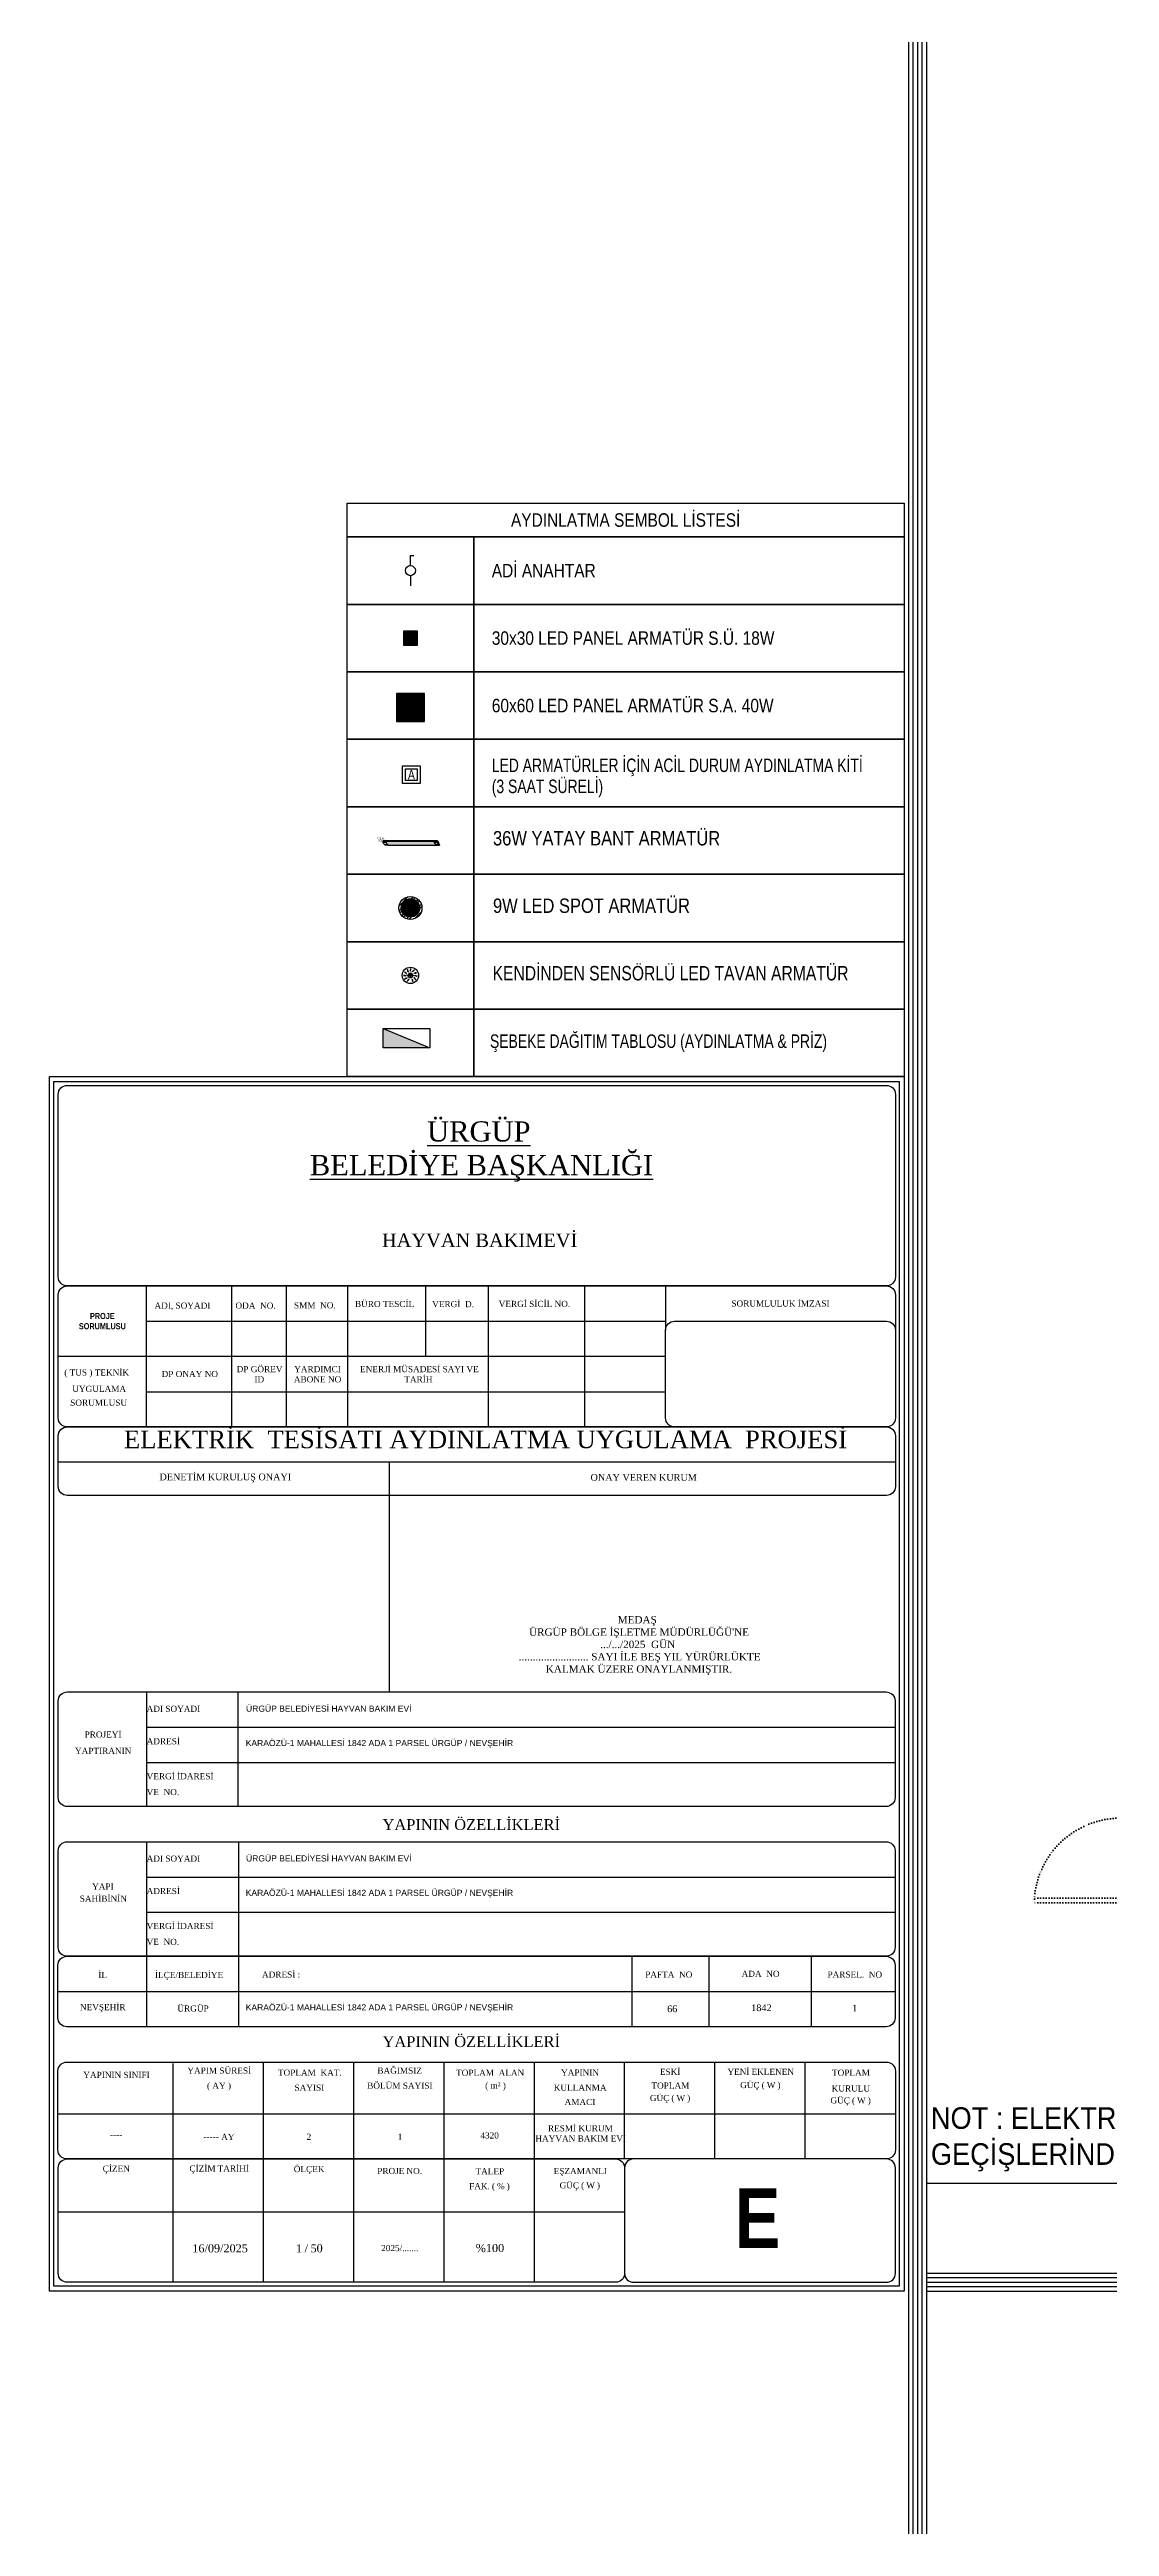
# Model space of a CAD drawing. Header units: millimetres. Extents: x 2046 to 14753, y 2361 to 29276.
# Drawn here: x 2046 to 3224, y 22950 to 25704 of the extents above; entities that cross this region are included whole.
import ezdxf
from ezdxf.enums import TextEntityAlignment as Align

# ---------------------------------------------------------------- set-up
doc = ezdxf.new("R2010")
doc.units = ezdxf.units.MM
doc.linetypes.add('ACAD_ISO07W100', pattern=[3, 0, -3])
for name, color, linetype, lineweight in [('A.O. DUVAR', 7, 'Continuous', 50), ('MYSEMBOL', 3, 'Continuous', 25), ('TOPRAKLAMA', 44, 'Continuous', 18), ('yazi', 251, 'Continuous', 25)]:
    doc.layers.add(name, color=color, linetype=linetype, lineweight=lineweight)
for name, color, linetype in [('aydınlatma', 3, 'Continuous'), ('Elektrik Yazı', 7, 'Continuous'), ('MYAYDINLATMA', 3, 'Continuous'), ('MYYAZI', 3, 'Continuous')]:
    doc.layers.add(name, color=color, linetype=linetype)
doc.styles.add('Elektrik Yazı', font='times.ttf')
doc.styles.add('MY01', font='ARIALN.TTF', dxfattribs={"height": 10})
doc.styles.add('UNIVCH', font='arial.ttf', dxfattribs={"width": 0.7, "height": 70})

# ---------------------------------------------------------------- blocks, each defined once
blk = doc.blocks.new('KİT3050')
at = {"layer": 'MYSEMBOL', "color": 4}
blk.add_lwpolyline([(-10.5, 10.5), (10.5, 10.5), (10.5, -10.5), (-10.5, -10.5), (-10.5, 10.5)], dxfattribs=at)
blk.add_lwpolyline([(-7, 7), (7, 7), (7, -7), (-7, -7)], close=True, dxfattribs=at)
at = {"layer": 'MYYAZI', "color": 1, "style": 'MY01', "width": 0.95}
blk.add_text('A', height=11.2, dxfattribs=at).set_placement((0, 0, -98439.4), align=Align.MIDDLE_CENTER)
blk = doc.blocks.new('A$C22DC1020')
at = {"layer": 'MYSEMBOL', "color": 8}
for points in [[(0, 0), (150, 0), (150, -80), (0, -80)], [(150, 0), (660.4, 0), (660.4, -80), (150, -80)]]:
    blk.add_lwpolyline(points, close=True, dxfattribs=at)
blk = doc.blocks.new('A$C1EF35DDF')
at = {"layer": 'MYSEMBOL', "color": 8}
blk.add_lwpolyline([(0, 40), (660.4, 40), (660.4, 0), (0, 0)], close=True, dxfattribs=at)
blk = doc.blocks.new('IT')
at = {"layer": 'MYSEMBOL'}
blk.add_hatch(color=256, dxfattribs=at).paths.add_polyline_path([(-25.92, 21.384), (-25.92, 0), (25.92, 0)])
for p, q in [((-25.92, 21.384), (25.92, 21.384)), ((-25.92, 0), (-25.92, 21.384)), ((-25.92, 21.384), (25.92, 0)), ((25.92, 0), (-25.92, 0)), ((25.92, 21.384), (25.92, 0))]:
    blk.add_line(p, q, dxfattribs=at)
blk = doc.blocks.new('YATAY BANT ARMATÜR')
at = {"layer": 'aydınlatma'}
h = blk.add_hatch(color=256, dxfattribs=at)
h.set_gradient(color1=(255, 255, 255), tint=1)
h.paths.add_polyline_path([(-27.1, -0.9, 0.31552), (-24.6, -5.2), (28.9, -5.2, -0.31552), (26.4, -0.9)])
for p, q in [((-30.4, -0.9), (29.6, -0.9)), ((-30.3, -1.9), (-27.1, -1.9)), ((-29.1, -4.4), (-25.8, -4.4)), ((-24.6, -5.2), (32.2, -5.2)), ((26.4, -1.9), (29.7, -1.9)), ((27.7, -4.4), (30.9, -4.4))]:
    blk.add_line(p, q, dxfattribs=at)
blk.add_lwpolyline([(-27.1, -0.9, 0.31552), (-24.6, -5.2), (-27.8, -5.2, -0.31552), (-30.4, -0.9), (-30, 0), (30, 0)], format="xyb", dxfattribs=at)
blk.add_lwpolyline([(30, 0), (32.2, -5.2, -0.31552), (29.6, -0.9)], format="xyb", close=True, dxfattribs=at)
blk.add_arc((30.7, -1.3), 4.32, 175.5212, 245.5674, dxfattribs=at)
at = {"layer": 'aydınlatma', "style": 'UNIVCH', "width": 0.7}
for s, p in [('Y.B.A.', (-33.1, 2.5)), ('30W', (-33.1, -0.2))]:
    blk.add_text(s, height=2.47, dxfattribs=at).set_placement(p, align=Align.MIDDLE_CENTER)
blk = doc.blocks.new('ADİ')
at = {"layer": 'MYSEMBOL'}
for p, q in [((0, 24), (0, 36)), ((0, 36), (4, 36)), ((0, 12), (0, 0))]:
    blk.add_line(p, q, dxfattribs=at)
blk.add_circle((0, 18), 6, dxfattribs=at)
blk = doc.blocks.new('ÖZEL NOT')
at = {"layer": 'Elektrik Yazı', "insert": (0, 81.2), "char_height": 24, "width": 884.096, "attachment_point": 1, "style": 'UNIVCH'}
blk.add_mtext('{\\W0.9;NOT : ELEKTRİK TESİSATINDA KOLON VE BACA GEÇİŞLERİNDE TAVAN VEYA ZEMİN KULLANILACAKTIR}', dxfattribs=at)

msp = doc.modelspace()

# ---------------------------------------------------------------- hatches: boundary and pattern name
h = msp.add_hatch()
h.set_pattern_fill('ANSI32', color=256, scale=0.64, style=0)
h.set_pattern_definition([(45, (199.7256, 23115.3116), (-4.310523, 4.310523), []), (45, (202.5993, 23115.3116), (-4.310523, 4.310523), [])])
h.paths.add_polyline_path([(2433.92, 24749.651, 1), (2459.52, 24749.651, 1)])
h.paths.add_polyline_path([(2456.96, 24749.651, -1), (2436.48, 24749.651, -1)], flags=16)
h = msp.add_hatch(color=256)
h.set_gradient(color1=(206, 204, 230), color2=(152, 152, 204), tint=1)
h.paths.add_polyline_path([(2456.96, 24749.651, 1), (2436.48, 24749.651, 1)])
at = {"layer": 'aydınlatma'}
h = msp.add_hatch(color=256, dxfattribs=at)
h.set_gradient(color1=(255, 255, 255))
h.paths.add_polyline_path([(2439.47, 25056.901), (2439.47, 25042.401), (2453.97, 25042.401), (2453.97, 25056.901)])
h = msp.add_hatch(color=256, dxfattribs=at)
h.set_gradient(color1=(255, 255, 255))
h.paths.add_polyline_path([(2432.22, 24957.935), (2461.22, 24957.935), (2461.22, 24986.935), (2432.22, 24986.935)])
h = msp.add_hatch(color=256, dxfattribs=at)
h.set_gradient(color1=(255, 255, 0), color2=(241, 235, 31), tint=1)
h.paths.add_polyline_path([(2447.967, 24674.651, 1), (2445.472, 24674.651, 1)])

# ---------------------------------------------------------------- linework, layer by layer
for radius in [12.8, 10.24]:
    msp.add_circle((2446.72, 24749.651), radius)
at = {"layer": 'A.O. DUVAR', "linetype": 'ACAD_ISO07W100'}
for p, q in [((3234.033, 23648.858), (3140.033, 23648.858)), ((3234.033, 23643.858), (3140.033, 23643.858))]:
    msp.add_line(p, q, dxfattribs=at)
msp.add_arc((3236.265, 23641.627), 96.258, 91.360046, 178.672043, dxfattribs=at)
at = {"layer": 'aydınlatma'}
for points in [[(2438.97, 25057.401), (2438.97, 25041.901), (2454.47, 25041.901), (2454.47, 25057.401)], [(2439.47, 25056.901), (2439.47, 25042.401), (2453.97, 25042.401), (2453.97, 25056.901)], [(2431.22, 24987.935), (2431.22, 24956.935), (2462.22, 24956.935), (2462.22, 24987.935)], [(2432.22, 24986.935), (2432.22, 24957.935), (2461.22, 24957.935), (2461.22, 24986.935)]]:
    msp.add_lwpolyline(points, close=True, dxfattribs=at)
for points in [[(2439.22, 25057.151), (2439.22, 25042.151), (2454.22, 25042.151), (2454.22, 25057.151), (2439.22, 25057.151)], [(2431.72, 24987.435), (2431.72, 24957.435), (2461.72, 24957.435), (2461.72, 24987.435), (2431.72, 24987.435)], [(2445.398, 24674.651), (2444.007, 24674.651)], [(2446.72, 24675.973), (2446.72, 24677.364)], [(2446.72, 24673.329), (2446.72, 24671.938)], [(2448.042, 24674.651), (2449.433, 24674.651)]]:
    msp.add_lwpolyline(points, dxfattribs=at)
for points in [[(2440.664, 24674.549, 0.41421356), (2439.165, 24674.499), (2439.168, 24674.399, -0.41421356), (2440.668, 24674.449, 0.41421356), (2442.167, 24674.499), (2442.17, 24674.399, -0.41421356), (2440.671, 24674.349)], [(2441.481, 24677.69, 0.41421356), (2440.171, 24678.421), (2440.122, 24678.334, -0.41421356), (2441.432, 24677.602, 0.41421356), (2442.742, 24676.871), (2442.693, 24676.784, -0.41421356), (2441.383, 24677.515)], [(2441.586, 24671.438, 0.41421356), (2440.328, 24670.621), (2440.382, 24670.537, -0.41421356), (2441.641, 24671.354, 0.41421356), (2442.899, 24672.171), (2442.953, 24672.087, -0.41421356), (2441.695, 24671.27)], [(2443.801, 24679.958, 0.41421356), (2443.057, 24681.26), (2442.97, 24681.211, -0.41421356), (2443.715, 24679.909, 0.41421356), (2444.459, 24678.606), (2444.372, 24678.557, -0.41421356), (2443.628, 24679.859)], [(2443.416, 24667.856, -0.41421356), (2444.072, 24669.205, 0.41421356), (2444.728, 24670.554), (2444.818, 24670.51, -0.41421356), (2444.162, 24669.161)], [(2446.96, 24680.703, 0.41421356), (2446.995, 24682.203), (2446.895, 24682.205, -0.41421356), (2446.86, 24680.705, 0.41421356), (2446.825, 24679.206), (2446.725, 24679.208, -0.41421356), (2446.76, 24680.708)], [(2449.021, 24669.049, 0.41421356), (2449.614, 24667.671), (2449.706, 24667.711, -0.41421356), (2449.113, 24669.088, 0.41421356), (2448.52, 24670.466), (2448.612, 24670.506, -0.41421356), (2449.205, 24669.128)], [(2450.05, 24679.71, 0.41421356), (2450.853, 24680.977), (2450.769, 24681.03, -0.41421356), (2449.965, 24679.764, 0.41421356), (2449.161, 24678.497), (2449.077, 24678.551, -0.41421356), (2449.881, 24679.818)], [(2451.583, 24671.041, 0.41421356), (2452.802, 24670.167), (2452.86, 24670.248, -0.41421356), (2451.641, 24671.122, 0.41421356), (2450.422, 24671.997), (2450.48, 24672.078, -0.41421356), (2451.699, 24671.204)], [(2452.183, 24677.265, 0.41421356), (2453.525, 24677.935), (2453.481, 24678.024, -0.41421356), (2452.139, 24677.355, 0.41421356), (2450.796, 24676.685), (2450.752, 24676.775, -0.41421356), (2452.094, 24677.444)], [(2452.748, 24674.07, 0.41421356), (2454.244, 24673.95), (2454.252, 24674.05, -0.41421356), (2452.756, 24674.169, 0.41421356), (2451.261, 24674.289), (2451.269, 24674.388, -0.41421356), (2452.764, 24674.269)]]:
    msp.add_lwpolyline(points, format="xyb", dxfattribs=at)
for radius in [9.085, 2.713, 1.322, 1.284, 1.248]:
    msp.add_circle((2446.72, 24674.651), radius, dxfattribs=at)
at = {"layer": 'yazi'}
for p, q in [((3000.515, 26057.18), (3000.515, 2361.267)), ((3010.515, 26042.18), (3010.515, 2361.267)), ((3020.515, 26032.18), (3020.515, 2361.267)), ((2153.262, 24251.142), (2153.262, 24329.5)), ((2247.929, 24329.5), (2247.929, 24172.784)), ((2308.753, 24329.5), (2308.753, 24172.784)), ((2376.627, 24329.5), (2376.627, 24172.784)), ((2463.463, 24329.5), (2463.463, 24251.142)), ((2533.313, 24329.5), (2533.313, 24172.784)), ((2640.137, 24329.5), (2640.137, 24172.784)), ((2730.258, 24329.5), (2730.258, 24280.321)), ((2153.262, 24290.321), (2730.258, 24290.321)), ((2730.258, 24251.142), (2055.315, 24251.142)), ((2153.262, 24172.784), (2153.262, 24251.142)), ((2730.258, 24211.511), (2153.262, 24211.511)), ((2985.815, 24133.605), (2055.315, 24133.605)), ((2422.923, 24133.605), (2422.923, 23878.127)), ((2153.523, 23878.127), (2153.523, 23750.796)), ((2254.86, 23878.127), (2254.86, 23750.796)), ((2153.523, 23838.949), (2985.815, 23838.949)), ((2153.523, 23799.77), (2985.815, 23799.77)), ((2153.523, 23711.617), (2153.523, 23505.927)), ((2255.487, 23711.617), (2255.487, 23505.927)), ((2153.523, 23672.438), (2985.815, 23672.438)), ((2153.523, 23633.259), (2985.815, 23633.259)), ((2693.28, 23505.927), (2693.28, 23584.285)), ((2778.802, 23505.927), (2778.802, 23584.285)), ((2892.643, 23505.927), (2892.643, 23584.285)), ((2054.959, 23545.106), (2985.46, 23545.106)), ((2183.11, 23221.88), (2183.11, 23465.311)), ((2283.448, 23221.88), (2283.448, 23466.748)), ((2383.786, 23221.88), (2383.786, 23466.748)), ((2484.125, 23221.88), (2484.125, 23466.748)), ((2584.463, 23221.88), (2584.463, 23466.748)), ((2684.801, 23359.006), (2684.801, 23466.748)), ((2785.139, 23359.006), (2785.139, 23466.748)), ((2885.477, 23359.006), (2885.477, 23466.748)), ((2055.315, 23409.1), (2985.815, 23409.1)), ((3020.515, 23332.18), (11459.215, 23332.18)), ((2055.315, 23300.238), (2684.801, 23300.238))]:
    msp.add_line(p, q, dxfattribs=at)
for points in [[(3005.515, 8020.024), (3005.515, 29265.994), (11474.215, 29265.994), (11474.215, 26057.18)], [(3015.515, 8020.024), (3015.515, 29255.994), (11464.215, 29255.994), (11464.215, 26057.18)], [(2045.615, 23212.18), (2045.615, 24562.151), (2995.515, 24562.151), (2995.515, 23212.18), (2045.615, 23212.18)], [(3020.515, 23232.18), (11459.215, 23232.18)], [(3020.515, 23227.18), (11459.215, 23227.18)], [(3020.515, 23222.18), (11459.215, 23222.18)], [(3020.515, 23217.18), (11459.215, 23217.18)], [(3020.515, 23212.18), (11459.215, 23212.18)]]:
    msp.add_lwpolyline(points, dxfattribs=at)
at = {"layer": 'yazi', "lineweight": 30}
msp.add_lwpolyline([(2050.277, 24556.826), (2989.889, 24556.826), (2989.889, 23217.536), (2050.277, 23217.536)], close=True, dxfattribs=at)
for points in [[(2065.315, 24552.451), (2975.815, 24552.451, -0.41421356), (2985.815, 24542.451), (2985.815, 24339.5, -0.41421356), (2975.815, 24329.5), (2065.315, 24329.5, -0.41421356), (2055.315, 24339.5), (2055.315, 24542.451, -0.41421356)], [(2065.315, 24329.504), (2975.815, 24329.504, -0.41421356), (2985.815, 24319.504), (2985.815, 24182.784, -0.41421356), (2975.815, 24172.784), (2065.315, 24172.784, -0.41421356), (2055.315, 24182.784), (2055.315, 24319.504, -0.41421356)], [(2740.258, 24290.321), (2975.815, 24290.321, -0.41421356), (2985.815, 24280.321), (2985.815, 24182.784, -0.41421356), (2975.815, 24172.784), (2740.258, 24172.784, -0.41421356), (2730.258, 24182.784), (2730.258, 24280.321, -0.41421356)], [(2065.315, 24172.784), (2975.815, 24172.784, -0.41421356), (2985.815, 24162.784), (2985.815, 24106.668, -0.41421356), (2975.815, 24096.668), (2065.315, 24096.668, -0.41421356), (2055.315, 24106.668), (2055.315, 24162.784, -0.41421356)], [(2065.315, 23878.127), (2975.46, 23878.127, -0.41421356), (2985.46, 23868.127), (2985.46, 23760.796, -0.41421356), (2975.46, 23750.796), (2065.315, 23750.796, -0.41421356), (2055.315, 23760.796), (2055.315, 23868.127, -0.41421356)], [(2065.315, 23711.617), (2975.46, 23711.617, -0.41421356), (2985.46, 23701.617), (2985.46, 23594.285, -0.41421356), (2975.46, 23584.285), (2065.315, 23584.285, -0.41421356), (2055.315, 23594.285), (2055.315, 23701.617, -0.41421356)], [(2064.959, 23584.285), (2975.46, 23584.285, -0.41421356), (2985.46, 23574.285), (2985.46, 23515.927, -0.41421356), (2975.46, 23505.927), (2064.959, 23505.927, -0.41421356), (2054.959, 23515.927), (2054.959, 23574.285, -0.41421356)], [(2064.959, 23466.748), (2975.815, 23466.748, -0.41421356), (2985.815, 23456.748), (2985.815, 23369.006, -0.41421356), (2975.815, 23359.006), (2064.959, 23359.006, -0.41421356), (2054.959, 23369.006), (2054.959, 23456.748, -0.41421356)], [(2065.315, 23359.006), (2674.801, 23359.006, -0.41421356), (2684.801, 23349.006), (2684.801, 23231.88, -0.41421356), (2674.801, 23221.88), (2065.315, 23221.88, -0.41421356), (2055.315, 23231.88), (2055.315, 23349.006, -0.41421356)], [(2975.815, 23359.006), (2694.801, 23359.006, 0.41421356), (2684.801, 23349.006), (2684.801, 23231.88, 0.41421356), (2694.801, 23221.88), (2975.815, 23221.88, 0.41421356), (2985.815, 23231.88), (2985.815, 23349.006, 0.41421356)]]:
    msp.add_lwpolyline(points, format="xyb", close=True, dxfattribs=at)

# ---------------------------------------------------------------- block references
msp.add_blockref('YATAY BANT ARMATÜR', (2446.72, 24824.651))
at = {"layer": 'MYAYDINLATMA', "xscale": 0.9375, "yscale": 0.9375, "zscale": 0.9375}
for name, p in [('A$C1EF35DDF', (2376.407, 25162.151)), ('A$C22DC1020', (2376.407, 25162.151)), ('A$C22DC1020', (2376.407, 25087.151)), ('A$C22DC1020', (2376.407, 25012.151)), ('A$C22DC1020', (2376.407, 24937.151)), ('A$C22DC1020', (2376.407, 24862.151)), ('A$C22DC1020', (2376.407, 24787.151)), ('A$C22DC1020', (2376.407, 24712.151)), ('A$C22DC1020', (2376.407, 24637.151))]:
    msp.add_blockref(name, p, dxfattribs=at)
at = {"layer": 'MYSEMBOL', "xscale": 0.9375, "yscale": 0.9375, "zscale": 0.9375}
for name, p in [('ADİ', (2446.72, 25107.776)), ('KİT3050', (2447.829, 24897.908))]:
    msp.add_blockref(name, p, dxfattribs=at)
at = {"layer": 'MYSEMBOL'}
msp.add_blockref('IT', (2442.457, 24594.263), dxfattribs=at)
at = {"layer": 'TOPRAKLAMA'}
msp.add_blockref('ÖZEL NOT', (3025.271, 23335.285), dxfattribs=at)

# ---------------------------------------------------------------- texts
at = {"layer": 'MYYAZI', "color": 1, "style": 'MY01'}
msp.add_text('AYDINLATMA SEMBOL LİSTESİ', height=15, dxfattribs=at).set_placement((2685.961, 25180.901, -131838.485), align=Align.MIDDLE_CENTER)
at = {"layer": 'MYYAZI', "style": 'MY01'}
for s, height, p in [('ADİ ANAHTAR', 15, (2537.179, 25124.651, -131838.485)), ('30x30 LED PANEL ARMATÜR S.Ü. 18W', 15, (2537.179, 25049.651, -131838.485)), ('60x60 LED PANEL ARMATÜR S.A. 40W', 15, (2537.179, 24974.651, -131838.485)), ('36W YATAY BANT ARMATÜR', 16, (2538.522, 24827.151, -140627.717)), ('9W LED SPOT ARMATÜR', 16, (2538.522, 24752.151, -140627.717))]:
    msp.add_text(s, height=height, dxfattribs=at).set_placement(p, align=Align.MIDDLE_LEFT)
for s, height, width, p in [('LED ARMATÜRLER İÇİN ACİL DURUM AYDINLATMA KİTİ', 15, 0.9, (2537.179, 24908.261, -131838.485)), ('(3 SAAT SÜRELİ)', 15, 0.9, (2537.179, 24884.824, -131838.485)), ('KENDİNDEN SENSÖRLÜ LED TAVAN ARMATÜR', 16, 0.95, (2538.049, 24677.151, -140627.717)), ('ŞEBEKE DAĞITIM TABLOSU (AYDINLATMA & PRİZ)', 15, 0.9, (2535.162, 24601.59, -140627.717))]:
    msp.add_text(s, height=height, dxfattribs=dict(at, width=width)).set_placement(p, align=Align.MIDDLE_LEFT)
at = {"layer": 'yazi', "lineweight": 30, "style": 'Elektrik Yazı'}
for s, insert, char_height, width, attachment_point in [('\\pi313.41816;{\\L\\C240;\\c2367469;ÜRGÜP\\P\\pi183.13353;BELEDİYE BAŞKANLIĞI}', (2151.813, 24512.451), 22.45617, 737.88668, 1), ('\\pi263.28364;{\\C240;\\c2367469;HAYVAN BAKIMEVİ}', (2151.813, 24387.728), 15, 737.88668, 1), ('BÜRO TESCİL', (2385.111, 24312.848), 6.78978, 94.49943, 1), ('VERGİ  D.', (2470.901, 24312.675), 6.7898, 94.49943, 1), ('VERGİ SİCİL NO.', (2544.851, 24312.939), 6.78978, 94.49943, 1), ('SORUMLULUK İMZASI', (2858.036, 24309.911), 6.78978, 255.55773, 5), ('{\\fSwis721 LtCn BT|b1|i0|c162|p34;PROJE\\PSORUMLUSU}', (2104.289, 24290.323), 6.78978, 97.94742, 5), ('ADI, SOYADI', (2162.301, 24311.024), 6.78978, 94.49943, 1), ('ODA  NO.', (2252.255, 24311.005), 6.7898, 94.49943, 1), ('SMM  NO.', (2317.238, 24311.311), 6.7898, 94.49943, 1), ('( TUS ) TEKNİK', (2061.928, 24236.667), 6.78978, 94.49943, 1), ('\\pi16.89397;DP ONAY NO', (2153.262, 24235.035), 6.78978, 94.49943, 1), ('\\pi5.63223;DP GÖREV \\P\\pi25.43861;ID', (2247.929, 24240.393), 6.78978, 60.82447, 1), ('\\pi8.74842;YARDIMCI\\P\\pi8.39596;ABONE NO', (2308.782, 24240.393), 6.78978, 67.84498, 1), ('\\pi14.09007;ENERJİ MÜSADESİ SAYI VE \\P\\pi63.28293;TARİH', (2376.627, 24240.393), 6.78978, 156.68662, 1), ('SORUMLUSU', (2068.56, 24203.054), 6.7898, 94.49943, 1), ('UYGULAMA', (2070.858, 24218.502), 6.7898, 94.49943, 1), ('\\pi73.02273;ELEKTRİK  TESİSATI AYDINLATMA UYGULAMA  PROJESİ      ', (2055.315, 24168.687), 19.58948, 930.50045, 1), ('\\pi112.4776;DENETİM KURULUŞ ONAYI', (2055.315, 24120.92), 7.48818, 367.60848, 1), ('\\pi224.01594;ONAY VEREN KURUM', (2422.923, 24120.38), 7.48818, 562.89198, 1), ('ADI SOYADI', (2153.523, 23862.807), 6.7898, 101.33613, 1), ('{\\fArial|b0|i0|c162|p34;ÜRGÜP BELEDİYESİ HAYVAN BAKIM EVİ}', (2264.016, 23863.014), 6.78978, 520.70736, 1), ('\\pi29.25631;PROJEYİ ', (2055.315, 23834.247), 6.78978, 98.2086, 1), ('ADRESİ', (2153.523, 23826.73), 6.7898, 101.33613, 1), ('{\\fArial|b0|i0|c162|p34;KARAÖZÜ-1 MAHALLESİ 1842 ADA 1 PARSEL ÜRGÜP / NEVŞEHİR}', (2263.672, 23824.766), 6.78978, 519.5868, 1), ('\\pi18.58946;YAPTIRANIN', (2055.315, 23816.081), 6.78978, 98.2086, 1), ('VERGİ İDARESİ', (2153.523, 23787.883), 6.78978, 101.33613, 1), ('VE  NO.', (2153.523, 23770.258), 6.7898, 101.33613, 1), ('YAPININ ÖZELLİKLERİ ', (2415.746, 23736.762), 12.09178, 245.94036, 1), ('ADI SOYADI', (2153.523, 23696.296), 6.7898, 101.33613, 1), ('{\\fArial|b0|i0|c162|p34;ÜRGÜP BELEDİYESİ HAYVAN BAKIM EVİ}', (2264.016, 23696.504), 6.78978, 520.70736, 1), ('\\pi23.86904;SAHİBİNİN', (2055.315, 23651.824), 6.78978, 98.2086, 1), ('\\pi37.57587;YAPI', (2055.315, 23665.236), 6.78978, 98.2086, 1), ('ADRESİ', (2153.523, 23660.219), 6.7898, 101.33613, 1), ('{\\fArial|b0|i0|c162|p34;KARAÖZÜ-1 MAHALLESİ 1842 ADA 1 PARSEL ÜRGÜP / NEVŞEHİR}', (2263.672, 23658.256), 6.78978, 519.5868, 1), ('VERGİ İDARESİ', (2153.523, 23621.372), 6.78978, 101.33613, 1), ('VE  NO.', (2153.523, 23603.747), 6.7898, 101.33613, 1), ('ADRESİ :', (2281.742, 23567.386), 6.7898, 109.14684, 1), ('\\pi44.78325;İL', (2054.959, 23566.908), 6.78978, 98.56405, 1), ('İLÇE/BELEDİYE', (2162.793, 23566.977), 6.78978, 109.14684, 1), ('PAFTA  NO', (2707.661, 23567.386), 6.7898, 109.14684, 1), ('ADA  NO', (2814.86, 23568.221), 6.7898, 109.14684, 1), ('PARSEL.  NO', (2910.301, 23567.386), 6.78978, 109.14684, 1), ('\\pi24.45307;NEVŞEHİR', (2054.959, 23531.174), 6.78978, 98.56405, 1), ('\\pi34.19349;ÜRGÜP', (2153.523, 23529.661), 6.78978, 101.96383, 1), ('{\\fArial|b0|i0|c162|p34;KARAÖZÜ-1 MAHALLESİ 1842 ADA 1 PARSEL ÜRGÜP / NEVŞEHİR}', (2263.672, 23530.924), 6.78978, 519.5868, 1), ('\\pi36.56619;66', (2695.505, 23529.692), 7.495, 83.29684, 1), ('\\pi46.73176;1842', (2778.802, 23530.847), 7.495, 113.84105, 1), ('\\pi44.96553;1', (2892.643, 23530.429), 7.495, 92.81667, 1), ('YAPININ ÖZELLİKLERİ ', (2415.746, 23495.51), 12.09178, 245.94036, 1), ('\\pi15.65966;YAPIM SÜRESİ', (2183.11, 23460.671), 6.78978, 100.33814, 1), ('\\pi26.16253;BAĞIMSIZ', (2383.786, 23460.625), 6.78978, 100.33814, 1), ('\\pi39.255;ESKİ', (2684.801, 23459.239), 6.78978, 100.33814, 1), ('\\pi13.93027;YENİ{\\fTw Cen MT Condensed Extra Bold|b0|i0|c162|p34; }EKLENEN', (2785.139, 23459.239), 6.78978, 100.33814, 1), ('\\pi28.1806;YAPININ SINIFI', (2054.959, 23455.869), 6.78978, 128.15076, 1), ('\\pi37.49514;( AY )', (2183.11, 23443.846), 6.78978, 100.33814, 1), ('\\pi16.00478;TOPLAM  KAT.', (2283.448, 23458.387), 6.78978, 100.33814, 1), ('\\pi34.45027;SAYISI', (2283.448, 23441.637), 6.78978, 100.33814, 1), ('\\pi14.86418;BÖLÜM SAYISI', (2383.786, 23443.874), 6.78978, 100.33814, 1), ('\\pi13.35398;TOPLAM  ALAN', (2484.125, 23458.215), 6.78978, 100.33814, 1), ('\\pi32.86174;     ( m² )', (2484.125, 23444.003), 6.78978, 100.33814, 1), ('\\pi21.62703;KULLANMA', (2584.463, 23441.724), 6.78978, 100.33814, 1), ('\\pi29.6798;YAPININ', (2584.463, 23458.474), 6.78978, 100.33814, 1), ('\\pi28.06763;GÜÇ{\\fTw Cen MT Condensed Extra Bold|b0|i0|c162|p34; }({\\fTw Cen MT Condensed Extra Bold|b0|i0|c162|p34; }W{\\fTw Cen MT Condensed Extra Bold|b0|i0|c162|p34; })', (2684.801, 23430.14), 6.789779, 100.33814, 1), ('\\pi29.81687;TOPLAM', (2684.801, 23444.017), 6.78978, 100.33814, 1), ('\\pi28.06763;GÜÇ{\\fTw Cen MT Condensed Extra Bold|b0|i0|c162|p34; }({\\fTw Cen MT Condensed Extra Bold|b0|i0|c162|p34; }W{\\fTw Cen MT Condensed Extra Bold|b0|i0|c162|p34; })', (2785.139, 23444.552), 6.789779, 100.33814, 1), ('\\pi29.42035;KURULU', (2885.477, 23440.755), 6.78978, 100.33814, 1), ('\\pi29.81687;TOPLAM', (2885.477, 23458.294), 6.78978, 100.33814, 1), ('\\pi33.62051;AMACI', (2584.463, 23425.73), 6.78978, 100.33814, 1), ('\\pi28.06763;GÜÇ{\\fTw Cen MT Condensed Extra Bold|b0|i0|c162|p34; }({\\fTw Cen MT Condensed Extra Bold|b0|i0|c162|p34; }W{\\fTw Cen MT Condensed Extra Bold|b0|i0|c162|p34; })', (2885.477, 23427.501), 6.789779, 100.33814, 1), ('\\pi57.80206;----', (2054.959, 23389.209), 6.78978, 128.15076, 1), ('\\pi33.60583;----- AY', (2183.11, 23386.942), 6.78978, 100.33814, 1), ('\\pi47.97843;2', (2283.448, 23387.054), 6.78978, 100.33814, 1), ('\\pi48.86203;1', (2383.786, 23387.228), 6.78978, 100.33814, 1), ('\\pi40.4005;4320', (2484.125, 23388.516), 6.78978, 100.33814, 1), ('\\pi15.12608;RESMİ KURUM\\P\\pi1.08881;HAYVAN BAKIM EVİ', (2584.463, 23396.514), 6.78978, 100.33814, 1), ('\\pi49.39288;ÇİZEN', (2055.315, 23351.623), 6.78978, 127.79531, 1), ('\\pi18.0105;ÇİZİM{\\fTw Cen MT Condensed Extra Bold|b0|i0|c162|p34; }TARİHİ', (2183.11, 23351.836), 6.78978, 100.33814, 1), ('\\pi33.59604;ÖLÇEK', (2283.448, 23351.136), 6.78978, 100.33814, 1), ('\\pi26.07306;PROJE{\\fTw Cen MT Condensed Extra Bold|b0|i0|c162|p34; }NO.', (2383.786, 23349.078), 6.78978, 100.33814, 1), ('\\pi21.43367;EŞZAMANLI', (2584.463, 23348.917), 6.78978, 100.33814, 1), ('\\pi27.83021;FAK.{\\fTw Cen MT Condensed Extra Bold|b0|i0|c162|p34; }({\\fTw Cen MT Condensed Extra Bold|b0|i0|c162|p34; }%{\\fTw Cen MT Condensed Extra Bold|b0|i0|c162|p34; })', (2484.125, 23332.153), 6.789779, 100.33814, 1), ('\\pi34.90308;TALEP', (2484.125, 23348.735), 6.78978, 100.33814, 1), ('\\pi28.06763;GÜÇ{\\fTw Cen MT Condensed Extra Bold|b0|i0|c162|p34; }({\\fTw Cen MT Condensed Extra Bold|b0|i0|c162|p34; }W{\\fTw Cen MT Condensed Extra Bold|b0|i0|c162|p34; })', (2584.463, 23333.089), 6.789779, 100.33814, 1), ('{\\fTw Cen MT Condensed Extra Bold|b0|i0|c0|p34;E}', (2807.109, 23326.511), 66.57864, 706.61181, 1), ('\\pi21.23639;16/09/2025', (2183.11, 23264.158), 8.96251, 100.33814, 1), ('\\pi36.03032;1{\\fTw Cen MT Condensed Extra Bold|b0|i0|c162|p34; }/{\\fTw Cen MT Condensed Extra Bold|b0|i0|c162|p34; }50', (2283.448, 23264.158), 8.962509, 100.33814, 1), ('\\pi30.44102;2025/.......', (2383.786, 23263.325), 6.78978, 100.33814, 1), ('\\pi35.20033;%100', (2484.125, 23264.481), 8.96251, 100.33814, 1)]:
    msp.add_mtext(s, dxfattribs=dict(at, insert=insert, char_height=char_height, width=width, attachment_point=attachment_point))
at = {"layer": 'yazi', "lineweight": -3, "insert": (2518.082, 23929.699), "char_height": 5.61618, "width": 359.64573, "attachment_point": 4, "style": 'Elektrik Yazı'}
msp.add_mtext("\\pi159.01796;{\\H1.4628x;MEDAŞ \\P\\pi60.4634;ÜRGÜP BÖLGE İŞLETME MÜDÜRLÜĞÜ'NE \\P\\pi139.56648;.../.../2025  GÜN \\P\\pi48.98442;......................... SAYI İLE BEŞ YIL YÜRÜRLÜKTE\\P\\pi79.10341;KALMAK ÜZERE ONAYLANMIŞTIR.}", dxfattribs=at)

doc.saveas('drawing.dxf')
